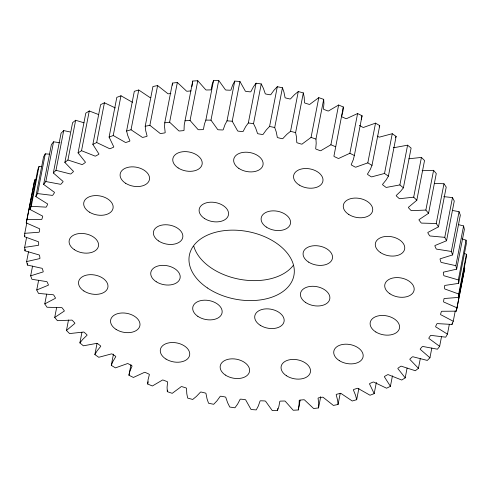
<?xml version="1.0" encoding="UTF-8"?>
<svg xmlns="http://www.w3.org/2000/svg" width="491" height="491" viewBox="0 0 491 491"><rect width="100%" height="100%" fill="white"/><g stroke="black" fill="none" stroke-linecap="round" stroke-linejoin="round"><path stroke-width="0.74" d="M191.085 90.89L187.347 91.24A1.043 0.675 11 0 1 186.052 90.651L177.349 82.463L172.47 83.089L164.749 122.836L164.589 127.083L165.142 132.097A1.043 0.675 11 0 1 164.577 132.926L160.974 133.521A1.043 0.675 11 0 1 159.618 133.018L149.884 125.309L145.207 126.267L145.686 130.575L146.975 135.614A1.043 0.675 11 0 1 146.545 136.486L143.108 137.333A1.043 0.675 11 0 1 141.703 136.909L131.036 129.759L126.598 131.042L127.703 135.369L129.716 140.377A1.043 0.675 11 0 1 129.421 141.291L126.187 142.378A1.043 0.675 11 0 1 124.751 142.04L113.243 135.516L109.094 137.106L113.531 146.349A1.043 0.675 11 0 1 113.384 147.294L110.377 148.607A1.043 0.675 11 0 1 108.922 148.362L96.69 142.525L92.867 144.409L98.587 153.468A1.043 0.675 11 0 1 98.581 154.426L95.831 155.954A1.043 0.675 11 0 1 94.37 155.807L81.537 150.712L78.075 152.879L85.011 161.662A1.043 0.675 11 0 1 85.152 162.631L82.691 164.362A1.043 0.675 11 0 1 81.236 164.313L67.924 160.011L64.855 162.429L72.95 170.85A1.043 0.675 11 0 1 73.233 171.832L71.078 173.74A1.043 0.675 11 0 1 69.654 173.783L55.98 170.316L53.341 172.973L62.517 180.952A1.043 0.675 11 0 1 62.934 181.928L61.111 184.002A1.043 0.675 11 0 1 59.724 184.143L45.829 181.541L43.638 184.401L53.801 191.871A1.043 0.675 11 0 1 54.36 192.822L52.881 195.05A1.043 0.675 11 0 1 51.543 195.283L37.562 193.577L35.843 196.615L46.897 203.495A1.043 0.675 11 0 1 47.584 204.422L46.473 206.772A1.043 0.675 11 0 1 45.197 207.098L31.258 206.3L30.025 209.485L41.87 215.715A1.043 0.675 11 0 1 42.68 216.605L41.938 219.06A1.043 0.675 11 0 1 40.741 219.471L26.98 219.594L26.25 222.902L38.764 228.413A1.043 0.675 11 0 1 39.691 229.26L39.329 231.789A1.043 0.675 11 0 1 38.218 232.286L24.771 233.323L24.55 236.723L37.617 241.468A1.043 0.675 11 0 1 38.648 242.266L38.672 244.843A1.043 0.675 11 0 1 37.654 245.426L24.654 247.366L24.937 250.815L38.433 254.749A1.043 0.675 11 0 1 39.556 255.492L39.967 258.1A1.043 0.675 11 0 1 39.059 258.751L26.618 261.58L27.416 265.054L41.201 268.135A1.043 0.675 11 0 1 42.416 268.81L43.202 271.425A1.043 0.675 11 0 1 42.41 272.143L30.663 275.838L31.952 279.293L45.902 281.496A1.043 0.675 11 0 1 47.191 282.098L48.351 284.688A1.043 0.675 11 0 1 47.682 285.474L36.733 289.985L38.513 293.403L52.494 294.698A1.043 0.675 11 0 1 53.838 295.22L55.36 297.767A1.043 0.675 11 0 1 54.82 298.602L44.779 303.898L47.026 307.237L60.902 307.624A1.043 0.675 11 0 1 62.296 308.06L64.161 310.533A1.043 0.675 11 0 1 63.762 311.417L54.722 317.444L57.416 320.672L71.048 320.138A1.043 0.675 11 0 1 72.484 320.488L74.675 322.869A1.043 0.675 11 0 1 74.411 323.784L66.463 330.486L69.581 333.573L82.844 332.125A1.043 0.675 11 0 1 84.292 332.382L86.797 334.647A1.043 0.675 11 0 1 86.674 335.592L82.727 339.379L79.886 342.902L83.402 345.817L96.162 343.467A1.043 0.675 11 0 1 97.623 343.639L100.403 345.756A1.043 0.675 11 0 1 100.428 346.726L97.126 350.82L94.873 354.57L98.746 357.282L110.886 354.06A1.043 0.675 11 0 1 112.341 354.134L115.379 356.098A1.043 0.675 11 0 1 115.545 357.074L112.924 361.437L111.273 365.378L115.465 367.869L126.868 363.8A1.043 0.675 11 0 1 128.298 363.776L131.563 365.562A1.043 0.675 11 0 1 131.87 366.538L129.955 371.122L128.93 375.222L133.399 377.462L143.955 372.589A1.043 0.675 11 0 1 145.354 372.473L148.816 374.056A1.043 0.675 11 0 1 149.258 375.026L148.067 379.795L147.668 384.011L152.376 385.981L161.981 380.347A1.043 0.675 11 0 1 163.331 380.132L166.952 381.513A1.043 0.675 11 0 1 167.535 382.458L167.075 387.368L167.314 391.658L172.212 393.334L180.774 387A1.043 0.675 11 0 1 182.069 386.693L185.813 387.847A1.043 0.675 11 0 1 186.525 388.768L186.801 393.757L187.672 398.084L192.718 399.459L196.443 396.384L200.156 392.481A1.043 0.675 11 0 1 201.371 392.082L205.213 392.996A1.043 0.675 11 0 1 206.042 393.886L207.061 398.919L208.558 403.234L213.695 404.289L216.887 400.932L219.937 396.734A1.043 0.675 11 0 1 221.067 396.249L224.964 396.924A1.043 0.675 11 0 1 225.909 397.765L227.652 402.792L229.757 407.057L234.944 407.788L237.564 404.179L239.927 399.723A1.043 0.675 11 0 1 240.964 399.158L244.874 399.582A1.043 0.675 11 0 1 245.923 400.368L251.067 409.519L256.253 409.905L258.284 406.082L259.929 401.423A1.043 0.675 11 0 1 260.862 400.785L264.753 400.944A1.043 0.675 11 0 1 265.895 401.675L272.29 410.593L277.421 410.642L278.839 406.634L279.76 401.81A1.043 0.675 11 0 1 280.576 401.098L284.406 401.006A1.043 0.675 11 0 1 285.633 401.669L293.219 410.261L298.246 409.973L300.142 400.22M172.39 85.213L172.47 83.089M191.907 86.588L192.754 81.027L197.781 80.739L205.367 89.331A1.043 0.675 11 0 0 206.594 89.994L210.424 89.902A1.043 0.675 11 0 0 211.24 89.19L212.161 84.366L213.579 80.358L218.71 80.407L225.105 89.325A1.043 0.675 11 0 0 226.247 90.056L230.138 90.215A1.043 0.675 11 0 0 231.071 89.577L232.716 84.918L234.747 81.095L239.933 81.481L245.077 90.632A1.043 0.675 11 0 0 246.126 91.418L250.036 91.842A1.043 0.675 11 0 0 251.073 91.277L253.436 86.821L256.057 83.212L261.243 83.943L263.348 88.208L265.091 93.235A1.043 0.675 11 0 0 266.036 94.076L269.933 94.751A1.043 0.675 11 0 0 271.063 94.266L274.113 90.068L277.305 86.711L282.442 87.766L283.939 92.081L284.958 97.114A1.043 0.675 11 0 0 285.787 98.004L289.629 98.918A1.043 0.675 11 0 0 290.844 98.519L294.557 94.616L298.283 91.541L303.328 92.916L304.199 97.243L304.475 102.232A1.043 0.675 11 0 0 305.187 103.153L308.931 104.307A1.043 0.675 11 0 0 310.226 104L318.788 97.666L323.686 99.342L323.925 103.632L323.465 108.542A1.043 0.675 11 0 0 324.048 109.487L327.669 110.868A1.043 0.675 11 0 0 329.019 110.653L338.624 105.019L343.332 106.989L342.933 111.205L341.742 115.974A1.043 0.675 11 0 0 342.184 116.944L345.646 118.527A1.043 0.675 11 0 0 347.045 118.411L357.601 113.538L362.07 115.778L354.349 155.518L353.317 159.618L351.403 164.209A1.043 0.675 11 0 0 351.709 165.185L354.975 166.965A1.043 0.675 11 0 0 356.411 166.94L367.808 162.877L372 165.369L370.355 169.309L367.728 173.673A1.043 0.675 11 0 0 367.894 174.649L370.932 176.613A1.043 0.675 11 0 0 372.387 176.68L384.533 173.458L388.399 176.177L386.147 179.921L382.845 184.021A1.043 0.675 11 0 0 382.87 184.984L385.65 187.108A1.043 0.675 11 0 0 387.111 187.274L399.877 184.929L403.387 187.844L400.552 191.361L396.599 195.148A1.043 0.675 11 0 0 396.483 196.099L398.98 198.358A1.043 0.675 11 0 0 400.435 198.616L413.692 197.173L416.816 200.26L408.862 206.957A1.043 0.675 11 0 0 408.598 207.877L410.795 210.252A1.043 0.675 11 0 0 412.225 210.608L425.857 210.074L428.557 213.303L419.517 219.324A1.043 0.675 11 0 0 419.111 220.207L420.977 222.681A1.043 0.675 11 0 0 422.377 223.123L436.247 223.503L438.494 226.842L428.453 232.139A1.043 0.675 11 0 0 427.913 232.973L429.435 235.52A1.043 0.675 11 0 0 430.785 236.042L444.76 237.343L446.54 240.756L435.591 245.273A1.043 0.675 11 0 0 434.922 246.052L436.082 248.649A1.043 0.675 11 0 0 437.371 249.25L451.321 251.447L452.616 254.909L440.863 258.597A1.043 0.675 11 0 0 440.071 259.322L440.857 261.936A1.043 0.675 11 0 0 442.072 262.605L455.857 265.686L456.655 269.16L444.22 271.989A1.043 0.675 11 0 0 443.312 272.646L443.717 275.255A1.043 0.675 11 0 0 444.846 275.991L458.336 279.925L458.625 283.375L445.619 285.32A1.043 0.675 11 0 0 444.601 285.897L444.625 288.481A1.043 0.675 11 0 0 445.656 289.279L458.723 294.023L458.502 297.417L445.055 298.454A1.043 0.675 11 0 0 443.944 298.951L443.582 301.48A1.043 0.675 11 0 0 444.508 302.333L457.023 307.845L456.292 311.153L442.538 311.269A1.043 0.675 11 0 0 441.335 311.687L440.593 314.136A1.043 0.675 11 0 0 441.403 315.032L453.248 321.255L452.015 324.447L438.082 323.649A1.043 0.675 11 0 0 436.8 323.974L435.689 326.319A1.043 0.675 11 0 0 436.376 327.252L447.436 334.132L445.718 337.17L431.73 335.463A1.043 0.675 11 0 0 430.392 335.697L428.919 337.918A1.043 0.675 11 0 0 429.472 338.87L439.635 346.339L437.45 349.199L423.555 346.603A1.043 0.675 11 0 0 422.162 346.738L420.339 348.819A1.043 0.675 11 0 0 420.762 349.788L429.938 357.773L427.293 360.425L413.625 356.957A1.043 0.675 11 0 0 412.195 357L410.04 358.915A1.043 0.675 11 0 0 410.323 359.891L418.418 368.318L415.355 370.736L402.037 366.433A1.043 0.675 11 0 0 400.582 366.378L398.121 368.109A1.043 0.675 11 0 0 398.262 369.085L405.204 377.867L401.736 380.028L388.903 374.934A1.043 0.675 11 0 0 387.442 374.786L384.698 376.315A1.043 0.675 11 0 0 384.692 377.278L390.406 386.331L386.583 388.221L374.357 382.379A1.043 0.675 11 0 0 372.896 382.139L369.889 383.453A1.043 0.675 11 0 0 369.741 384.392L374.179 393.635L370.03 395.23L358.528 388.7A1.043 0.675 11 0 0 357.086 388.369L353.851 389.449A1.043 0.675 11 0 0 353.563 390.363L355.57 395.372L356.681 399.705L352.243 400.987L341.57 393.831A1.043 0.675 11 0 0 340.165 393.408L336.734 394.255A1.043 0.675 11 0 0 336.304 395.132L337.593 400.165L338.066 404.474L333.389 405.437L323.655 397.728A1.043 0.675 11 0 0 322.299 397.219L318.696 397.82A1.043 0.675 11 0 0 318.131 398.649L318.684 403.663L318.53 407.911L313.651 408.537L304.948 400.349A1.043 0.675 11 0 0 303.653 399.76L299.915 400.11A1.043 0.675 11 0 0 299.222 400.877L299.037 405.824L298.246 409.973M464.48 253.485L466.45 254.277L466.229 257.677L458.502 297.417M343.332 106.989L334.015 155.715A1.043 0.675 11 0 0 334.463 156.684L337.925 158.274A1.043 0.675 11 0 0 339.324 158.151L349.874 153.278L354.349 155.518M192.754 81.027L184.235 124.917L184.051 129.863A1.043 0.675 11 0 1 183.358 130.637L179.626 130.98A1.043 0.675 11 0 1 178.325 130.397L169.622 122.204L164.749 122.836M26.25 222.902L34.708 179.847L36.107 179.786M26.98 219.594L34.708 179.847M24.771 233.323L26.815 222.828M24.55 236.723L24.838 235.22M30.025 209.485L37.752 169.745L38.985 166.553L41.833 166.621M31.258 206.3L38.985 166.553M24.654 247.366L26.545 237.619M24.937 250.815L25.231 249.318M35.843 196.615L43.564 156.868L45.282 153.83L49.597 154.205M37.562 193.577L45.282 153.83M26.618 261.58L28.515 251.834M27.416 265.054L27.705 263.557M43.638 184.401L51.365 144.661L53.55 141.801L60.012 142.783M45.829 181.541L53.55 141.801M30.663 275.838L32.553 266.085M53.341 172.973L61.062 133.227L63.707 130.575L70.096 131.962M55.98 170.316L63.707 130.575M36.733 289.985L38.629 280.238M64.855 162.429L72.582 122.682L75.645 120.264L84.022 122.805M67.924 160.011L75.645 120.264M44.779 303.898L46.676 294.152M78.075 152.879L85.796 113.133L89.264 110.972L98.709 114.599M81.537 150.712L89.264 110.972M54.722 317.444L56.612 307.697M92.867 144.409L100.594 104.669L104.417 102.779L115.36 107.952M96.69 142.525L104.417 102.779M66.463 330.486L68.501 319.985M109.094 137.106L116.821 97.365L120.97 95.77L132.472 102.3M113.243 135.516L120.97 95.77M79.886 342.902L81.929 332.401M126.598 131.042L134.319 91.295L138.757 90.013L149.43 97.169A1.043 0.675 11 0 0 150.835 97.592M131.036 129.759L138.757 90.013M94.873 354.57L97.058 343.319M145.207 126.267L152.934 86.526L157.611 85.563L167.345 93.272A1.043 0.675 11 0 0 168.701 93.781L170.862 93.419M149.884 125.309L157.611 85.563M111.273 365.378L113.458 354.128M169.622 122.204L177.349 82.463M128.93 375.222L130.968 364.727M213.579 80.358L205.852 120.105L204.434 124.113L203.513 128.937A1.043 0.675 11 0 1 202.697 129.642L198.867 129.734A1.043 0.675 11 0 1 197.64 129.078L190.054 120.479L197.781 80.739M147.668 384.011L148.104 381.759M234.747 81.095L227.02 120.835L224.995 124.659L223.344 129.323A1.043 0.675 11 0 1 222.411 129.962L218.526 129.796A1.043 0.675 11 0 1 217.378 129.072L210.983 120.154L218.71 80.407M167.314 391.658L167.603 390.155M256.057 83.212L248.329 122.959L245.709 126.568L243.352 131.017A1.043 0.675 11 0 1 242.315 131.582L238.405 131.165A1.043 0.675 11 0 1 237.356 130.373L232.206 121.222L239.933 81.481M277.305 86.711L269.577 126.451L266.392 129.808L263.336 134.006A1.043 0.675 11 0 1 262.206 134.491L258.315 133.822A1.043 0.675 11 0 1 257.37 132.981L255.627 127.955L253.522 123.683L261.243 83.943M298.283 91.541L290.555 131.281L286.83 134.356L283.117 138.266A1.043 0.675 11 0 1 281.902 138.658L278.059 137.744A1.043 0.675 11 0 1 277.231 136.86L276.212 131.827L274.721 127.507L282.442 87.766M318.788 97.666L311.061 137.406L302.499 143.74A1.043 0.675 11 0 1 301.21 144.053L297.46 142.899A1.043 0.675 11 0 1 296.748 141.979L296.472 136.983L295.6 132.656L303.328 92.916M335.605 146.729L330.897 144.765L321.292 150.393A1.043 0.675 11 0 1 319.942 150.608L316.321 149.233A1.043 0.675 11 0 1 315.738 148.282L316.198 143.378L315.958 139.088L323.686 99.342M277.421 410.642L277.863 408.389M330.897 144.765L338.624 105.019M349.874 153.278L357.601 113.538M318.53 407.911L320.715 396.66M367.808 162.877L375.535 123.131L379.727 125.622L372 165.369M338.066 404.474L340.257 393.23M384.533 173.458L392.254 133.718L380.114 136.94A1.043 0.675 11 0 1 378.659 136.866L377.444 136.081M388.399 176.177L396.127 136.43L392.254 133.718M356.681 399.705L358.866 388.455M399.877 184.929L407.598 145.183L394.838 147.533A1.043 0.675 11 0 1 393.377 147.361M403.387 187.844L411.114 148.098L407.598 145.183M374.179 393.635L376.37 382.385M413.692 197.173L421.419 157.427L408.862 158.777M416.816 200.26L424.537 160.514L421.419 157.427M390.406 386.331L392.45 375.836M425.857 210.074L433.584 170.328L422.125 170.708M428.557 213.303L436.278 173.556L433.584 170.328M405.204 377.867L407.094 368.115M436.247 223.503L443.974 183.763L434.553 183.364M438.494 226.842L446.221 187.102L443.974 183.763M418.418 368.318L420.314 358.565M444.76 237.343L452.487 197.597L443.766 196.633M446.54 240.756L454.267 201.015L452.487 197.597M429.938 357.773L431.828 348.027M451.321 251.447L459.048 211.707L452.622 210.467M452.616 254.909L460.337 215.162L459.048 211.707M439.635 346.339L441.532 336.593M455.857 265.686L463.584 225.946L458.674 224.669M456.655 269.16L464.382 229.42L463.584 225.946M447.436 334.132L449.326 324.379M458.336 279.925L466.063 240.185L461.963 238.835M458.625 283.375L466.346 243.634L466.063 240.185M452.015 324.447L452.309 322.943M453.248 321.255L455.286 310.76M458.723 294.023L466.45 254.277M456.292 311.153L464.75 268.098L457.023 307.845M361.216 119.19L362.07 115.778M379.175 126.936L379.727 125.622M395.372 137.683L396.127 136.43M375.535 123.131L364.132 127.2A1.043 0.675 11 0 1 362.702 127.224L359.437 125.438M185.027 120.774L190.054 120.479M205.852 120.105L210.983 120.154M227.02 120.835L232.206 121.222M248.329 122.959L253.522 123.683M269.577 126.451L274.721 127.507M290.555 131.281L295.6 132.656M311.061 137.406L315.958 139.088M293.274 265.404A53.243 34.364 11 0 1 239.142 279.189A53.243 34.364 11 0 1 193.816 246.304M308.581 262.096A14.902 9.617 11 0 0 332.376 258.653A14.902 9.617 11 0 0 312.466 245.887A14.902 9.617 11 0 0 308.581 262.096M225.338 375.032A14.902 9.617 11 0 0 249.385 372.055A14.902 9.617 11 0 0 229.923 358.982A14.902 9.617 11 0 0 225.338 375.032M286.425 375.738A14.902 9.617 11 0 0 310.33 372.491A14.902 9.617 11 0 0 290.611 359.59A14.902 9.617 11 0 0 286.425 375.738M339.269 360.615A14.902 9.617 11 0 0 363.027 357.104A14.902 9.617 11 0 0 343.056 344.387A14.902 9.617 11 0 0 339.269 360.615M375.848 331.996A14.902 9.617 11 0 0 399.465 328.227A14.902 9.617 11 0 0 379.242 315.688A14.902 9.617 11 0 0 375.848 331.996M389.909 293.79A14.902 9.617 11 0 0 413.956 290.807A14.902 9.617 11 0 0 394.488 277.734A14.902 9.617 11 0 0 389.909 293.79M380.66 252.693A14.902 9.617 11 0 0 404.566 249.446A14.902 9.617 11 0 0 384.846 236.545A14.902 9.617 11 0 0 380.66 252.693M348.819 214.506A14.902 9.617 11 0 0 372.583 210.995A14.902 9.617 11 0 0 352.612 198.272A14.902 9.617 11 0 0 348.819 214.506M299.271 185.058A14.902 9.617 11 0 0 322.882 181.289A14.902 9.617 11 0 0 302.659 168.751A14.902 9.617 11 0 0 299.271 185.058M238.853 168.401A14.902 9.617 11 0 0 262.894 165.418A14.902 9.617 11 0 0 243.432 152.345A14.902 9.617 11 0 0 238.853 168.401M178.123 167.934A14.902 9.617 11 0 0 202.028 164.688A14.902 9.617 11 0 0 182.308 151.793A14.902 9.617 11 0 0 178.123 167.934M125.641 183.284A14.902 9.617 11 0 0 149.405 179.78A14.902 9.617 11 0 0 129.428 167.057A14.902 9.617 11 0 0 125.641 183.284M89.423 212.137A14.902 9.617 11 0 0 113.034 208.362A14.902 9.617 11 0 0 92.811 195.823A14.902 9.617 11 0 0 89.423 212.137M74.282 249.643A14.902 9.617 11 0 0 98.329 246.66A14.902 9.617 11 0 0 78.867 233.587A14.902 9.617 11 0 0 74.282 249.643M83.887 290.979A14.902 9.617 11 0 0 107.793 287.732A14.902 9.617 11 0 0 88.073 274.837A14.902 9.617 11 0 0 83.887 290.979M116.085 329.4A14.902 9.617 11 0 0 139.849 325.889A14.902 9.617 11 0 0 119.878 313.172A14.902 9.617 11 0 0 116.085 329.4M260.205 325.257A14.902 9.617 11 0 0 284.007 321.814A14.902 9.617 11 0 0 264.09 309.048A14.902 9.617 11 0 0 260.205 325.257M305.568 302.456A14.902 9.617 11 0 0 329.645 299.535A14.902 9.617 11 0 0 310.244 286.419A14.902 9.617 11 0 0 305.568 302.456M266.257 227.026A14.902 9.617 11 0 0 290.334 224.105A14.902 9.617 11 0 0 270.934 210.995A14.902 9.617 11 0 0 266.257 227.026M204.612 218.587A14.902 9.617 11 0 0 228.413 215.144A14.902 9.617 11 0 0 208.497 202.378A14.902 9.617 11 0 0 204.612 218.587M158.538 240.921A14.902 9.617 11 0 0 182.615 238.006A14.902 9.617 11 0 0 163.215 224.89A14.902 9.617 11 0 0 158.538 240.921M156.236 281.748A14.902 9.617 11 0 0 180.037 278.305A14.902 9.617 11 0 0 160.121 265.539A14.902 9.617 11 0 0 156.236 281.748M166.001 359.074A14.902 9.617 11 0 0 189.618 355.3A14.902 9.617 11 0 0 169.395 342.761A14.902 9.617 11 0 0 166.001 359.074M197.848 316.351A14.902 9.617 11 0 0 221.926 313.43A14.902 9.617 11 0 0 202.525 300.32A14.902 9.617 11 0 0 197.848 316.351M207.392 287.941A53.243 34.364 11 0 0 293.422 277.513A53.243 34.364 11 0 0 224.099 230.66A53.243 34.364 11 0 0 207.392 287.941"/></g></svg>
